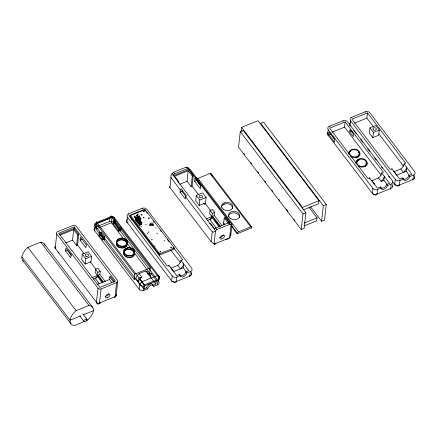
<?xml version="1.0" encoding="UTF-8"?>
<svg xmlns="http://www.w3.org/2000/svg" width="437" height="437" viewBox="0 0 437 437"><rect width="100%" height="100%" fill="white"/><g stroke="black" fill="none" stroke-linecap="round" stroke-linejoin="round"><path stroke-width="0.66" d="M136.961 220.27L136.83 222.007L137.043 218.79L136.672 218.303L137.436 214.141L137.284 219.691L136.961 220.27L138.573 221.652L139.332 223.378L139.332 225.29L141.337 224.514L141.796 222.384L140.9 221.209M139.436 224.798L139.452 223.689M139.583 224.946L138.463 223.356L139.053 223.056L138.944 222.482M140.026 220.057L139.43 219.27L137.666 218.538L137.89 213.89L137.376 217.457M139.141 220.477L139.359 215.823L138.769 219.986L139.141 220.477L138.518 220.729L138.147 220.237L138.911 216.08L138.518 220.729M139.993 222.662L140.386 218.014L139.621 222.176L139.993 222.662L140.61 222.411L140.834 217.763L140.326 221.33M137.955 217.336L138.846 218.511L137.043 218.79L136.382 221.417L135.383 220.024L135.486 218.331L135.792 217.719L137.081 217.189M185.539 196.737L185.288 198.972L180.06 192.111L180.312 189.877L181.109 188.85L186.331 195.71L185.539 196.737L212.256 231.834L213.556 232.102L215.534 230.834A13.607 7.282 -37.3 0 1 216.949 229.512L229.824 224.312A13.607 7.282 -37.3 0 1 231.064 224.558L229.578 237.837L230.725 235.762L230.55 233.811M136.464 220.352L136.382 221.417L136.382 219.505L135.486 218.331M231.064 224.558L232.009 224.596L230.829 235.122M140.173 223.487L140.031 225.028L140.206 223.525L139.332 223.378M135.639 219.27L135.792 217.719L135.383 220.024M138.791 223.908L138.42 223.05L138.573 221.652L137.928 223.362L138.108 223.012L136.956 221.493M191.548 274.37L191.816 271.994M392.284 186.889L392.546 184.512M414.609 177.881L414.871 175.505M97.304 303.174A2.267 1.213 -37.3 0 1 96.402 302.278L55.193 248.145L56.772 234.041A2.267 1.704 6.4 0 1 57.553 231.73L73.088 225.459A2.267 1.704 6.4 0 1 76.191 226.197L117.4 280.33A2.267 1.704 6.4 0 1 116.619 282.641L115.04 296.745A2.267 0.874 68 0 1 114.265 297.242M65.528 250.975L65.861 248.003L71.089 254.864L70.756 257.835L65.528 250.975L67.473 250.188L71.493 255.465M76.573 245.49L72.509 240.153L73.689 229.622L77.753 234.959L76.573 245.49L77.546 245.097L78.726 234.565L74.082 228.464L74.246 226.983L58.716 233.254L99.926 287.388L115.461 281.117L74.246 226.983M86.242 244.758L85.909 247.724L80.102 240.099L80.435 237.133L86.302 244.906M82.293 254.105L81.686 259.529L85.166 264.106L90.994 261.752L91.601 256.322L88.121 251.75L82.293 254.105L85.778 258.677L85.166 264.106M94.496 230.561L95.047 225.639A13.607 7.282 -37.3 0 1 97.249 223.072L112.659 216.845A13.607 7.282 -37.3 0 1 114.467 217.795L159.161 276.501L158.609 281.428A3.403 2.562 6.4 0 1 157.435 284.891L153.709 286.393A3.589 1.917 -37.3 0 0 150.902 285.285A3.589 1.917 -37.3 0 0 147.569 288.873L143.844 290.381A3.403 2.562 6.4 0 1 139.19 289.267L94.496 230.561A3.403 2.562 6.4 0 1 95.67 227.098L96.14 222.897A10.209 5.463 -37.3 0 1 96.451 222.531L109.474 217.265A10.209 5.463 -37.3 0 1 109.731 217.407A3.463 3.004 -21.9 0 1 114.516 217.757M95.856 229.015L96.44 223.82L111.976 217.544L150.284 267.865L149.7 273.059L148.001 273.748A7.09 3.791 -37.3 0 0 145.663 270.973L139.081 273.633A7.09 3.791 -37.3 0 0 135.869 278.648L134.17 279.336L95.856 229.015L111.391 222.739L111.976 217.544M99.019 235.264L99.286 232.877L101.231 232.096L104.782 236.761L104.514 239.148L102.575 239.929L99.019 235.264L100.963 234.478L101.231 232.096M105.475 281.789L99.893 274.452L100.242 271.344L97.915 268.296L95.49 269.274L95.14 272.382L97.462 275.43L91.808 277.719M97.396 276.037L97.812 272.322L95.49 269.274M102.575 239.929L102.842 237.548L99.286 232.877M115.996 294.724A2.267 1.704 6.4 0 1 115.04 296.745L99.505 303.021L98.063 304.054L97.287 303.824L96.402 302.278L97.986 288.174L56.772 234.041M116.619 282.641L101.089 288.917L99.505 303.021A2.267 1.704 6.4 0 1 96.402 302.278M95.67 227.098L109.261 221.608L109.731 217.407M113.008 223.575L113.292 221.029L115.231 220.248L114.947 222.788L120.754 230.414L118.809 231.2L113.008 223.575L114.947 222.788M158.609 281.428L113.915 222.717L114.467 217.795M111.823 282.695L109.387 279.489L109.682 276.894L110.648 276.501L114.713 281.838M118.809 231.2L119.093 228.655L113.292 221.029M120.754 230.414L121.038 227.868L119.093 228.655M116.138 295.396L117.722 281.291M123.758 247.178L123.611 246.129L123.758 247.178A5.67 4.266 6.4 0 0 125.703 246.392L125.785 245.649A5.67 4.266 6.4 0 0 124.387 238.558A5.67 4.266 6.4 0 0 116.324 241.814A5.67 4.266 6.4 0 0 123.84 246.435M172.779 281.565A13.607 7.282 -37.3 0 1 171.648 280.86L126.949 222.149L127.506 217.227A3.403 2.562 6.4 0 1 128.675 213.764L142.265 208.274A3.403 2.562 6.4 0 1 146.919 209.383L191.614 268.089A3.403 2.562 6.4 0 1 190.445 271.557L189.969 275.752A10.209 5.463 -37.3 0 1 189.658 276.124L176.635 281.384A10.209 5.463 -37.3 0 1 176.379 281.242A3.463 3.004 -21.9 0 1 171.594 280.893M128.615 214.288L128.675 213.764M125.703 246.392L125.55 245.343L125.785 245.649M125.517 249.489L125.381 248.456L125.517 249.489A5.249 3.949 6.4 0 1 127.462 248.702L127.32 247.67L127.462 248.702M130.516 215.457L130.384 216.648L159.592 255.017L174.128 249.139L174.265 247.954L145.051 209.585L130.516 215.457L159.724 253.826L159.592 255.017M137.114 221.204L137.284 219.691M134.17 279.336L134.749 274.141L96.44 223.82M142.205 208.799L142.265 208.274M144.254 210.705L144.396 209.405L128.866 215.681L167.174 266.002L168.873 265.314L176.706 275.61L179.705 274.398A3.589 1.917 -37.3 0 0 182.513 275.507A3.589 1.917 -37.3 0 0 185.845 271.918L188.844 270.705L181.005 260.414L182.704 259.725L173.232 247.282M141.692 277.063L138.917 278.183L138.48 282.078A7.09 3.791 -37.3 0 1 141.692 277.063L139.081 273.633M139.19 289.267L139.742 284.345A13.607 7.282 -37.3 0 1 141.943 281.778L157.353 275.55A13.607 7.282 -37.3 0 1 159.161 276.501M153.709 286.393L152.841 285.252A3.589 1.917 -37.3 0 0 150.033 284.143A3.589 1.917 -37.3 0 0 146.701 287.732L143.702 288.944L144.139 285.044L138.917 278.183M143.844 290.381L144.314 286.18A10.209 5.463 -37.3 0 1 144.631 285.809L157.653 280.549A10.209 5.463 -37.3 0 1 157.904 280.691L157.435 284.891M148.274 274.403L151.049 273.278L150.612 277.178A7.09 3.791 -37.3 0 0 148.274 274.403L145.663 270.973M152.841 285.252L155.84 284.039L156.277 280.144L151.049 273.278M215.534 230.834L214.043 244.114L211.191 241.737L169.922 187.522L171.025 177.673L170.78 176.084L171.998 173.653A13.607 7.282 -37.3 0 1 173.413 172.331L186.293 167.131A13.607 7.282 -37.3 0 1 187.533 167.376L190.057 169.354L196.825 178.22L196.197 177.772L194.968 178.269L194.634 181.235L200.441 188.86L200.774 185.889L194.968 178.269M178.547 182.901L178.695 181.584L174.631 176.248L188.221 170.758L192.285 176.095L191.106 186.626L192.078 186.233L193.258 175.701L188.615 169.6L188.691 168.9A13.607 7.282 -37.3 0 0 187.451 168.655L174.576 173.855A13.607 7.282 -37.3 0 0 173.161 175.177L173.079 175.876L188.615 169.6M171.648 280.86L172.2 275.933L127.506 217.227M186.02 196.601L182.005 191.324L182.136 190.133M191.106 186.626L187.041 181.289L188.221 170.758M176.379 281.248L176.854 277.047L180.579 275.539A3.589 1.917 -37.3 0 0 183.382 276.648A3.589 1.917 -37.3 0 0 186.719 273.059L190.445 271.557M186.397 271.961L183.185 267.739L183.622 263.844A7.09 3.791 -37.3 0 1 180.405 268.864L177.793 265.434A7.09 3.791 -37.3 0 0 181.005 260.414M196.339 195.432L195.732 200.862L199.217 205.439L204.554 203.281L204.456 204.161L205.428 203.768L206.133 197.458L202.653 192.886L196.339 195.432L199.824 200.009L199.217 205.439M196.907 179.328A12.941 6.921 -37.3 0 1 197.917 178.372L210.044 173.473A12.941 6.921 -37.3 0 1 211.202 173.751L211.126 174.456L212.36 176.073M222.007 225.547L214.425 215.588L214.769 212.48L212.448 209.427L210.022 210.41L209.673 213.518L211.994 216.566L206.34 218.85M211.994 216.566L212.344 213.458L210.022 210.41M211.131 241.656L212.245 231.823M214.294 230.009L214.37 229.31L215.785 227.988L228.666 222.788L229.906 223.034L229.824 223.733M223.46 224.711L224.214 218.03L225.181 217.637L229.436 223.225M240.279 131.57L238.531 147.16L301.219 229.507L304.13 228.327L305.878 212.737L243.19 130.395L240.279 131.57L302.967 213.917L301.219 229.507M303.371 209.897L318.649 203.724L318.983 200.752L258.038 120.699L241.535 127.364L241.202 130.335L242.022 131.417M231.359 226.59L231.654 223.963L196.197 177.772M237.154 233.757L237.236 233.058A12.941 6.921 -37.3 0 1 238.569 231.768L250.696 226.869A12.941 6.921 -37.3 0 1 251.854 227.153L251.778 227.852L237.154 233.757L231.408 226.208M302.349 208.607L302.48 207.422L241.535 127.364M309.243 207.553L317.065 217.828L316.738 220.8L304.513 225.738M374.181 194.323A13.607 7.282 -37.3 0 1 372.379 193.378L327.684 134.667L328.236 129.745A3.403 2.562 6.4 0 1 329.405 126.282L342.996 120.787A3.403 2.562 6.4 0 1 347.65 121.901L392.344 180.607A3.403 2.562 6.4 0 1 391.175 184.07L390.705 188.271A10.209 5.463 -37.3 0 1 390.388 188.642L377.366 193.902A10.209 5.463 -37.3 0 1 377.109 193.76A3.463 3.004 -21.9 0 1 372.329 193.411M329.345 126.806L329.405 126.282M328.733 134.601L329.017 132.061L334.824 139.682L334.54 142.227L328.733 134.601L330.672 133.82L331.448 134.836M321.605 221.269L323.353 205.68L260.665 123.332L263.577 122.158L326.264 204.5L324.516 220.09L321.605 221.269L310.472 206.641M342.936 121.317L342.996 120.787M381.206 175.275L344.547 127.118L345.126 121.923L329.596 128.199L367.905 178.52L369.604 177.832L377.442 188.123L380.436 186.916A3.589 1.917 -37.3 0 0 383.244 188.019A3.589 1.917 -37.3 0 0 386.576 184.436L389.575 183.223L381.741 172.932L383.44 172.244L345.126 121.923M394.655 184.398A3.463 3.004 -21.9 0 0 399.456 184.775A10.209 5.463 -37.3 0 0 399.697 184.889L412.719 179.629A10.209 5.463 -37.3 0 0 413.031 179.263L413.5 175.062A3.403 2.562 6.4 0 0 414.669 171.599L369.975 112.888A3.403 2.562 6.4 0 0 365.327 111.779L351.73 117.269A3.403 2.562 6.4 0 0 350.561 120.732L350.01 125.659A13.607 7.282 -37.3 0 0 350.54 126.047M349.72 131.93L349.988 129.549L353.544 134.214L353.276 136.595L349.72 131.93L351.665 131.149L352.451 132.187M351.676 117.793L351.73 117.269M357.608 157.659L357.69 156.916A4.862 3.66 6.4 0 1 355.745 157.702L356.046 158.09M357.619 161.002L357.701 160.259A5.67 4.266 6.4 0 1 359.646 159.472L359.771 159.642A5.424 4.08 6.4 0 0 357.827 160.434M365.266 112.304L365.327 111.779M373.466 126.768L366.872 118.11L367.457 112.91L351.922 119.186L390.23 169.507L391.929 168.824L399.768 179.115L402.767 177.903A3.589 1.917 -37.3 0 0 405.569 179.012A3.589 1.917 -37.3 0 0 408.906 175.423L411.9 174.21L404.067 163.919L405.765 163.23L367.457 112.91M369.948 127.855L369.363 133.05L372.848 137.628L378.671 135.273L379.256 130.079L375.771 125.501L369.948 127.855L373.427 132.433L372.848 137.628M372.379 193.378L372.93 188.451L328.236 129.745M377.115 193.76L377.584 189.56L381.31 188.057A3.589 1.917 -37.3 0 0 384.118 189.166A3.589 1.917 -37.3 0 0 387.45 185.578L391.175 184.07M387.127 184.48L383.915 180.257L384.352 176.362A7.09 3.791 -37.3 0 1 381.14 181.377L378.529 177.946A7.09 3.791 -37.3 0 0 381.741 172.932M396.512 185.315A13.607 7.282 -37.3 0 1 394.704 184.365L395.256 179.443L350.561 120.732M399.44 184.753L399.91 180.552L403.635 179.044A3.589 1.917 -37.3 0 0 406.443 180.153A3.589 1.917 -37.3 0 0 409.775 176.564L413.5 175.062M409.458 175.472L406.241 171.249L406.678 167.349A7.09 3.791 -37.3 0 1 403.466 172.369L400.855 168.939A7.09 3.791 -37.3 0 0 404.067 163.919M138.764 222.63L139.206 222.662M139.212 223.105L139.523 223.334M138.66 222.537C139.234 222.023 137.808 222.378 138.939 222.236C138.371 222.69 139.135 222.062 138.463 222.28L138.939 222.231M55.281 246.779L55.007 248.019A4.059 2.638 18.7 0 0 55.27 248.189M215.878 243.627L214.911 244.201A2.267 0.874 68 0 0 215.009 243.764M137.043 218.79L136.382 219.505L136.634 221.073L137.054 221.127M140.796 223.618L141.495 222.996L140.206 223.525M223.684 204.319L224.629 203.932M177.722 181.978L178.695 181.584M192.285 176.095L193.258 175.701M179.629 184.283L187.041 181.289M59.519 234.347L74.082 228.464M23.751 261.397A13.607 7.282 -37.3 0 1 27.93 247.375L40.81 242.174A13.607 7.282 -37.3 0 1 45.109 245.594M60.098 235.111L74.661 229.228M194.634 181.235L196.574 180.454L200.834 186.042M180.06 192.111L182.005 191.324M332.12 132.138L344.547 127.118M354.445 123.13L366.872 118.11M77.753 234.959L78.726 234.565M200.774 185.889L202.003 185.397M65.714 242.901L72.509 240.153M80.102 240.099L82.041 239.318M131.39 219.62L132.63 219.123M136.672 218.303L137.294 218.052L137.666 218.538M138.147 220.237L138.769 219.986M138.349 222.242L138.808 222.056M139.621 222.176L140.239 221.925L140.61 222.411M138.922 222.881L139.113 222.804M102.842 237.548L104.782 236.761M199.824 200.009L206.133 197.458M373.427 132.433L379.256 130.079M85.778 258.677L91.601 256.322M212.344 213.458L214.769 212.48M207.318 220.45L209.716 219.483A7.09 3.791 -37.3 0 0 211.77 217.233L212.508 216.938A7.09 3.791 -37.3 0 0 212.699 216.282L214.425 215.588M209.651 223.908L210.618 223.52L214.682 228.857M97.812 272.322L100.242 271.344M93.387 279.074L95.184 278.347A7.09 3.791 -37.3 0 0 97.238 276.097L97.975 275.802A7.09 3.791 -37.3 0 0 98.167 275.146L99.893 274.452M159.724 253.826L174.265 247.954M97.03 284.482L109.387 279.489M134.749 274.141L150.284 267.865M302.48 207.422L318.983 200.752M214.097 244.13L229.512 237.903L227.661 239.105L225.7 239.405M371.128 180.437A7.09 3.791 -37.3 0 0 371.942 180.607L378.529 177.946M393.453 171.43A7.09 3.791 -37.3 0 0 394.267 171.599L400.855 168.939M381.14 181.377L383.915 180.257M396.02 174.844A7.09 3.791 -37.3 0 0 396.883 175.029L406.241 171.249M302.967 213.917L305.878 212.737M323.353 205.68L326.264 204.5M170.654 267.996A7.09 3.791 -37.3 0 0 171.211 268.089L177.793 265.434M84.871 321.293L74.443 325.505A13.607 7.282 -37.3 0 1 76.109 310.658L88.99 305.458L40.81 242.174M173.232 271.421A7.09 3.791 -37.3 0 0 173.822 271.524L183.185 267.739M144.139 285.044L156.277 280.144M304.234 223.012L317.065 217.828M80.769 315.864L70.067 320.184L21.888 256.907M83.287 314.842L93.365 310.773M86.094 320.796L87.324 320.305A13.607 7.282 -37.3 0 0 88.99 305.458M169.84 186.785L169.578 186.976M138.108 223.012L138.42 223.05M139.501 223.307L139.174 223.088M378.819 133.798L403.537 166.268M408.906 175.423L409.775 176.564M402.767 177.903L403.635 179.044M403.111 178.941L403.712 179.727M394.267 171.599L396.883 175.029M353.702 130.505L356.16 133.738M360.672 139.66L362.721 142.353M367.643 148.82L369.691 151.513M374.613 157.976L376.252 160.128M381.583 167.131L382.402 168.207M388.553 176.286L389.372 177.362M392.655 181.672L394.704 184.365M386.576 184.436L387.45 185.578M380.436 186.916L381.31 188.057M357.701 160.259L357.832 160.428A5.424 4.08 6.4 0 1 359.771 159.642M371.942 180.607L374.553 184.037A7.09 3.791 -37.3 0 1 373.963 183.939M332.612 136.36L334.545 138.9M243.813 153.36L244.638 154.441M250.816 162.553L251.641 163.635M257.814 171.752L258.638 172.833M264.817 180.945L265.641 182.027M271.819 190.144L272.639 191.226M278.817 199.338L279.642 200.419M286.23 209.072L287.879 211.24M294.057 219.352L294.877 220.434M211.202 173.751L251.854 227.153M210.044 173.473L250.696 226.869M197.917 178.372L238.569 231.768M187.533 167.376L229.906 223.034M231.867 226.011L237.236 233.058M186.293 167.131L187.451 168.655M228.666 222.788L229.824 224.312M224.214 218.03L228.272 223.367M223.668 222.854L224.831 224.378M192.078 186.233L198.655 194.875M205.428 203.768L210.53 210.476M203.68 203.145L204.456 204.161M212.699 216.282L220.319 226.29M212.508 216.938L220.03 226.814M211.77 217.233L219.276 227.093M209.716 219.483L215.791 227.464M173.413 172.331L174.576 173.855M215.785 227.988L216.949 229.512M171.998 173.653L214.37 229.31M171.025 177.673L180.312 189.877M144.396 209.405L145.63 211.027M146.455 212.109L147.28 213.19M153.458 221.308L154.283 222.389M160.461 230.507L161.286 231.588M167.464 239.705L169.114 241.869M171.004 250.314L180.476 262.757M185.845 271.918L186.719 273.059M179.705 274.398L180.579 275.539M179.836 275.146L180.11 275.507M180.268 275.72L180.65 276.217M171.211 268.089L173.822 271.524M112.659 216.845L157.353 275.55M111.391 222.739L149.7 273.059M148.001 273.748L155.84 284.039M146.701 287.732L147.569 288.873M97.249 223.072L141.943 281.778M135.869 278.648L143.702 288.944M95.047 225.639L139.742 284.345M100.963 234.478L104.514 239.148M109.682 276.894L113.74 282.231M77.546 245.097L84.084 253.689M90.213 261.741L95.932 269.258M98.167 275.146L103.066 281.581M97.975 275.802L103.121 282.559M97.238 276.097L101.941 282.269M95.184 278.347L99.155 283.564M44.361 243.944L92.535 307.227M82.724 313.826L86.979 319.414A1.814 0.972 -37.3 0 1 85.128 321.703A1.814 0.972 -37.3 0 1 84.352 320.19A1.814 0.972 -37.3 0 1 86.979 319.414M27.93 247.375L76.109 310.658M79.736 315.864L83.997 321.457M22.719 260.452L70.892 323.735M231.654 223.963L232.009 224.563M169.922 187.522L169.709 187.222M138.78 222.488L138.819 222.657M115.952 294.926L115.761 296.832A4.059 2.638 18.7 0 1 115.155 296.881M372.215 182.021A7.09 3.791 -37.3 0 1 372.215 181.262M369.609 178.635A7.09 3.791 -37.3 0 1 369.604 177.832M377.584 189.56A3.403 2.562 6.4 0 1 372.93 188.451M327.63 134.7A3.463 2.786 -24.4 0 1 327.619 132.007M328.214 135.055A13.607 7.282 -37.3 0 1 327.684 134.667M377.207 193.717A3.507 2.158 -89.8 0 1 374.127 194.432M390.219 188.423A3.507 0.344 56.3 0 1 390.394 188.779M390.536 189.172A3.507 0.344 56.3 0 1 390.531 189.281M392.24 186.146A3.463 2.114 23.5 0 1 390.662 188.21M356.133 163.695A5.67 4.266 6.4 0 1 361.852 158.598A5.67 4.266 6.4 0 1 366.911 164.58A5.67 4.266 6.4 0 1 358.154 166.087M355.915 163.132A5.67 4.266 6.4 0 1 357.286 161.237M366.048 162.094A5.67 4.266 6.4 0 1 367.085 164.787M349.076 154.605A5.67 4.266 6.4 0 1 354.631 149.11A5.67 4.266 6.4 0 1 359.476 155.468A5.67 4.266 6.4 0 1 350.13 155.993M348.611 153.971A5.67 4.266 6.4 0 1 350.884 151.235M358.455 152.234A5.67 4.266 6.4 0 1 359.815 155.692M359.017 154.583A4.862 3.66 6.4 0 1 358.356 156.981M349.371 154.49A4.862 3.66 6.4 0 1 349.857 153.054M365.977 163.296A4.862 3.66 6.4 0 1 365.277 166.776M356.587 164.017A4.862 3.66 6.4 0 1 356.92 162.788M394.524 172.762A7.09 3.791 -37.3 0 1 394.545 172.254M391.913 169.365A7.09 3.791 -37.3 0 1 391.929 168.824M399.91 180.552A3.403 2.562 6.4 0 1 395.256 179.443M399.664 184.856A3.507 2.18 82.9 0 1 396.528 185.266M349.939 125.659A3.463 2.786 -24.4 0 1 350.337 122.436M413.074 180.071A3.507 0.3 50.6 0 1 412.107 179.197M414.604 177.138A3.463 2.158 22.5 0 1 412.987 179.203M109.261 221.608A3.403 2.562 6.4 0 1 113.915 222.717M96.621 222.744A3.507 0.344 56.3 0 1 96.451 222.389M96.304 221.996A3.507 0.344 56.3 0 1 96.714 222.165M141.424 280.854A3.507 0.344 56.3 0 1 144.674 285.874M94.916 225.65A3.463 2.114 23.5 0 1 96.184 222.963M144.292 286.153A3.463 2.114 23.5 0 1 139.611 284.367M109.632 217.451A3.507 2.158 -89.8 0 1 112.713 216.736M157.413 275.452A3.507 2.442 82 0 1 157.675 280.581M159.21 276.474A3.463 2.786 -24.4 0 1 157.823 280.57M127.32 247.67A5.67 4.266 6.4 0 1 134.842 252.291A5.67 4.266 6.4 0 1 126.779 255.552A5.67 4.266 6.4 0 1 125.381 248.456M125.299 249.199A5.67 4.266 6.4 0 1 127.238 248.413M125.468 246.086A5.228 3.933 6.4 0 1 123.524 246.872M171.462 269.258A7.09 3.791 -37.3 0 1 171.484 268.744M168.928 266.368A7.09 3.791 -37.3 0 1 168.873 265.314M149.847 225.328A1.699 1.278 6.4 0 1 151.355 224.176A1.699 1.278 6.4 0 1 153.179 225.208M176.854 277.047A3.403 2.562 6.4 0 1 172.2 275.933M176.603 281.346A3.507 2.18 82.9 0 1 173.473 281.761M126.899 222.182A3.463 2.786 -24.4 0 1 127.036 219.248M128.085 222.854A13.607 7.282 -37.3 0 1 126.949 222.149M190.013 276.566A3.507 0.3 50.6 0 1 189.101 275.747M191.362 273.191A3.463 2.158 22.5 0 1 189.931 275.692M55.193 248.145A2.267 1.704 6.4 0 1 55.341 246.233M58.995 252.854A2.267 1.213 -37.3 0 1 58.094 251.958M97.812 303.933A4.059 0.432 -76.6 0 1 97.719 304.125M100.477 302.628A2.267 0.874 68 0 1 99.587 303.043M101.089 288.917A2.267 1.704 6.4 0 1 97.986 288.174M97.527 276.479A7.09 3.791 -37.3 0 1 95.474 278.73M108.737 293.954A2.677 1.431 -37.3 0 1 105.033 296.417M149.754 225.323A1.699 1.278 6.4 0 1 151.617 224.203A1.699 1.278 6.4 0 1 153.125 225.738M134.388 217.265A0.623 0.47 6.4 0 1 135.044 217.424M136.972 220.789A0.623 0.47 6.4 0 1 136.366 220.439M138.851 222.619A0.623 0.47 6.4 0 1 138.141 222.657M138.289 221.788A0.623 0.47 6.4 0 1 138.485 221.783M138.502 223.891A0.623 0.47 6.4 0 1 138.316 223.913M139.616 224.591A0.623 0.47 6.4 0 1 139.403 223.881M198.436 181.147A12.941 6.921 -37.3 0 1 199.365 180.273M211.492 175.374A12.941 6.921 -37.3 0 1 212.65 175.652M228.387 216.544A5.605 4.217 6.4 0 1 234.396 212.824A5.605 4.217 6.4 0 1 239.531 217.73M221.477 207.204A5.605 4.217 6.4 0 1 227.753 203.751A5.605 4.217 6.4 0 1 232.566 208.82M212.06 217.615A7.09 3.791 -37.3 0 1 210.006 219.866M223.329 234.893A2.677 1.431 -37.3 0 1 219.565 237.553M214.846 244.163A5.495 2.671 61.3 0 1 214.075 244.043M141.375 214.693C142.478 216.468 142.063 213.873 141.375 214.671M160.018 251.646C160.903 253.056 161.346 250.477 160.024 251.608M171.43 247.364C170.321 248.669 170.332 246.026 171.43 247.364M143.462 217.435C144.598 219.199 144.073 216.599 143.467 217.418M139.998 218.167L140.343 218.221L140.009 218.139M141.009 226.694L141.348 226.743L141.014 226.666M143.309 211.595C144.428 212.475 144.865 210.181 143.314 211.574M145.914 224.454L146.258 224.498L145.92 224.443M147.548 233.167L147.892 233.205L147.553 233.15M148.389 218.265C149.47 219.172 150.055 216.818 148.389 218.265M148.465 232.036L148.804 232.074L148.465 232.025M151.726 239.705L152.065 239.749L151.726 239.705M154.72 245.971L155.059 246.02L154.725 245.944M155.812 227.928L156.156 227.983L155.818 227.901M156.959 233.669L157.304 233.708L156.959 233.653M164.137 240.771L164.481 240.809L164.143 240.754M141.796 222.384L141.506 224.41L141.796 222.384M351.397 156.014A4.862 3.66 6.4 0 0 359.192 154.032A4.862 3.66 6.4 0 0 352.593 149.782A4.862 3.66 6.4 0 0 351.397 156.014M358.613 165.492A4.862 3.66 6.4 0 0 366.414 163.509A4.862 3.66 6.4 0 0 359.809 159.259A4.862 3.66 6.4 0 0 358.613 165.492M373.553 129.926A1.699 1.278 6.4 0 0 376.279 129.232A1.699 1.278 6.4 0 0 373.968 127.746A1.699 1.278 6.4 0 0 373.553 129.926M125.78 256.344A5.249 3.949 6.4 0 0 134.197 254.203A5.249 3.949 6.4 0 0 127.074 249.62A5.249 3.949 6.4 0 0 125.78 256.344M125.96 254.744A5.249 3.949 6.4 0 0 134.377 252.602A5.249 3.949 6.4 0 0 127.249 248.019A5.249 3.949 6.4 0 0 125.96 254.744M125.528 256.475A5.67 4.266 6.4 0 0 134.623 254.165A5.67 4.266 6.4 0 0 126.927 249.21A5.67 4.266 6.4 0 0 125.528 256.475M118.307 246.987A5.67 4.266 6.4 0 0 127.402 244.671A5.67 4.266 6.4 0 0 119.7 239.722A5.67 4.266 6.4 0 0 118.307 246.987M118.749 245.244A5.228 3.933 6.4 0 0 127.129 243.114A5.228 3.933 6.4 0 0 120.033 238.547A5.228 3.933 6.4 0 0 118.749 245.244M118.569 246.839A5.228 3.933 6.4 0 0 126.949 244.709A5.228 3.933 6.4 0 0 119.858 240.142A5.228 3.933 6.4 0 0 118.569 246.839M85.898 256.169A1.699 1.278 6.4 0 0 88.629 255.476A1.699 1.278 6.4 0 0 86.318 253.99A1.699 1.278 6.4 0 0 85.898 256.169M107.387 297.783A2.677 1.431 -37.3 0 0 109.84 294.369A2.677 1.431 -37.3 0 0 105.901 295.8A2.677 1.431 -37.3 0 0 107.387 297.783M150.525 225.235A1.699 1.278 6.4 0 0 153.261 224.552A1.699 1.278 6.4 0 0 150.962 223.056A1.699 1.278 6.4 0 0 150.525 225.235M134.361 216.899A0.623 0.47 6.4 0 0 135.339 216.605A0.623 0.47 6.4 0 0 134.459 216.091A0.623 0.47 6.4 0 0 134.361 216.899M136.83 215.905A0.623 0.47 6.4 0 0 137.808 215.61A0.623 0.47 6.4 0 0 136.923 215.097A0.623 0.47 6.4 0 0 136.83 215.905M223.706 209.547A5.599 4.212 6.4 0 0 232.719 207.335A5.599 4.212 6.4 0 0 225.181 202.386A5.599 4.212 6.4 0 0 223.706 209.547M230.649 218.664A5.599 4.212 6.4 0 0 239.662 216.452A5.599 4.212 6.4 0 0 232.123 211.508A5.599 4.212 6.4 0 0 230.649 218.664M221.92 238.919A2.677 1.431 -37.3 0 0 224.372 235.505A2.677 1.431 -37.3 0 0 220.434 236.936A2.677 1.431 -37.3 0 0 221.92 238.919M199.944 197.502A1.699 1.278 6.4 0 0 202.675 196.808A1.699 1.278 6.4 0 0 200.365 195.323A1.699 1.278 6.4 0 0 199.944 197.502"/></g></svg>
